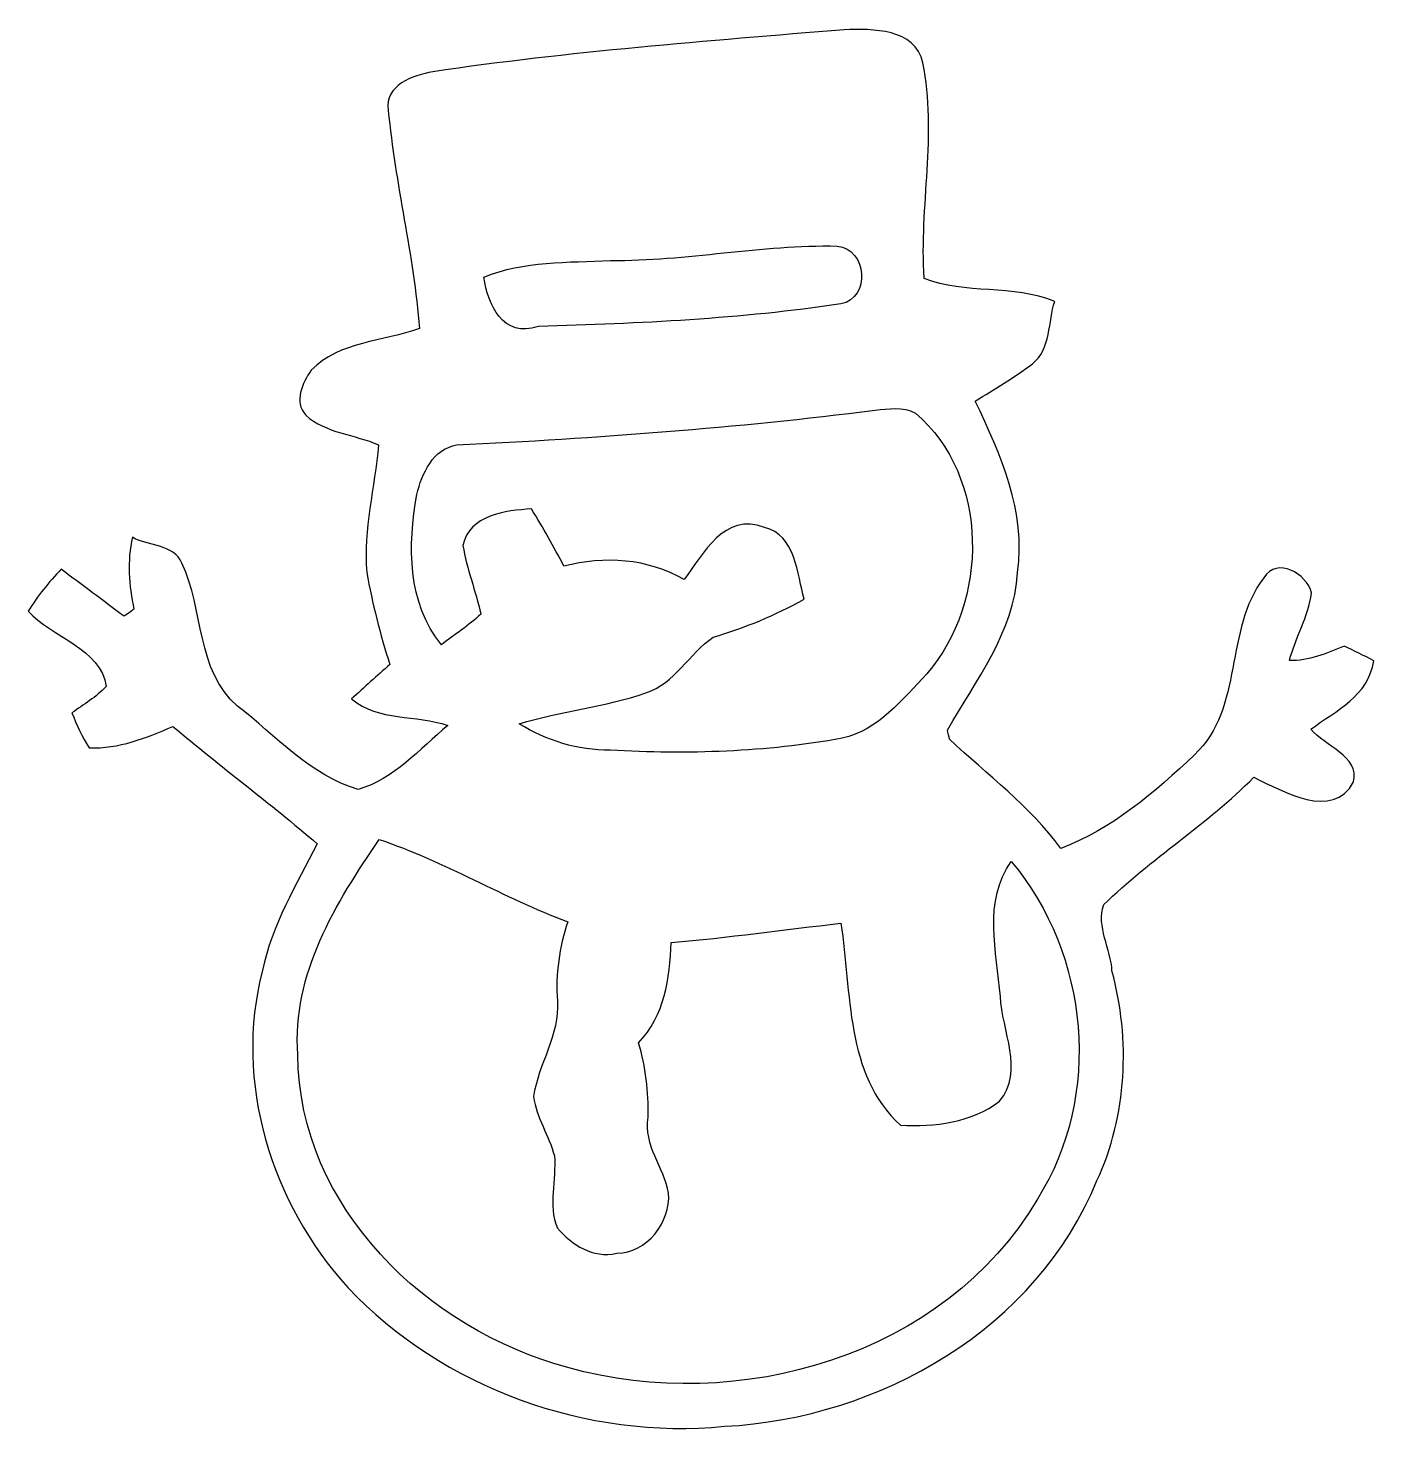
# Model space of a CAD drawing. Header units: centimetres. Extents: x -1.62 to 6.28, y -2.56 to 5.72.
import ezdxf

# ---------------------------------------------------------------- set-up
doc = ezdxf.new("R2010")
doc.units = ezdxf.units.CM
doc.header["$MEASUREMENT"] = 0
doc.layers.add('Camada 1', color=7, linetype='Continuous')

msp = doc.modelspace()

# ---------------------------------------------------------------- linework, layer by layer
at = {"layer": 'Camada 1', "color": 17}
for points, knots in [([(3.16695, 5.71386), (3.33593, 5.71845), (3.58076, 5.72233), (3.62909, 5.51983), (3.62909, 5.51983), (3.71305, 5.10285), (3.60792, 4.67493), (3.63614, 4.25477), (3.63614, 4.25477), (3.8785, 4.15882), (4.15684, 4.21914), (4.40273, 4.11966), (4.40273, 4.11966), (4.36322, 4.0043), (4.38192, 3.83779), (4.27114, 3.75312), (4.27114, 3.75312), (4.1646, 3.67233), (4.04889, 3.60495), (3.936, 3.5344), (3.936, 3.5344), (4.08452, 3.22007), (4.23551, 2.88811), (4.18436, 2.52863), (4.18436, 2.52863), (4.16319, 2.17762), (3.93847, 1.89539), (3.77267, 1.60329), (3.77267, 1.60329), (3.77549, 1.59024), (3.78184, 1.56378), (3.78466, 1.55073), (3.78466, 1.55073), (4.00691, 1.34224), (4.25597, 1.15809), (4.43871, 0.91008), (4.43871, 0.91008), (4.74034, 1.02438), (4.99152, 1.24028), (5.22294, 1.45971), (5.22294, 1.45971), (5.51468, 1.73382), (5.39509, 2.1942), (5.62969, 2.49759), (5.62969, 2.49759), (5.7073, 2.62247), (5.88334, 2.52334), (5.90944, 2.40763), (5.90944, 2.40763), (5.89145, 2.26969), (5.81631, 2.14692), (5.77997, 2.01322), (5.77997, 2.01322), (5.89357, 2.00687), (5.9987, 2.0552), (6.101, 2.09718), (6.101, 2.09718), (6.15921, 2.06931), (6.21707, 2.04039), (6.27527, 2.01146), (6.27527, 2.01146), (6.24493, 1.80473), (6.05514, 1.7183), (5.90592, 1.61), (5.90592, 1.61), (5.986, 1.5091), (6.19131, 1.45266), (6.15709, 1.30096), (6.15709, 1.30096), (6.03433, 1.07025), (5.74223, 1.24699), (5.57078, 1.32707), (5.57078, 1.32707), (5.29878, 1.05225), (4.96541, 0.84905), (4.69024, 0.57988), (4.69024, 0.57988), (4.64438, 0.45324), (4.73399, 0.31777), (4.73857, 0.19077), (4.73857, 0.19077), (4.84793, -0.21281), (4.82677, -0.65837), (4.65038, -1.03937), (4.65038, -1.03937), (4.29937, -1.90508), (3.37368, -2.43566), (2.46457, -2.48082), (2.46457, -2.48082), (1.65459, -2.55984), (0.81286, -2.25857), (0.2523, -1.66625), (0.2523, -1.66625), (-0.19538, -1.17413), (-0.41974, -0.45834), (-0.24759, 0.19395), (-0.24759, 0.19395), (-0.19291, 0.46135), (-0.04862, 0.69701), (0.07309, 0.9376), (0.07309, 0.9376), (-0.20314, 1.17432), (-0.49524, 1.39163), (-0.77393, 1.62517), (-0.77393, 1.62517), (-0.93021, 1.55955), (-1.09214, 1.49182), (-1.26535, 1.50063), (-1.26535, 1.50063), (-1.30768, 1.56308), (-1.33802, 1.63751), (-1.3673, 1.70454), (-1.3673, 1.70454), (-1.29851, 1.75393), (-1.22372, 1.79732), (-1.16552, 1.85976), (-1.16552, 1.85976), (-1.19409, 2.08201), (-1.48795, 2.1501), (-1.62307, 2.3025), (-1.62307, 2.3025), (-1.56733, 2.39069), (-1.50171, 2.47219), (-1.4301, 2.54768), (-1.4301, 2.54768), (-1.30627, 2.45666), (-1.18386, 2.36424), (-1.06039, 2.27181), (-1.06039, 2.27181), (-1.04592, 2.28204), (-1.017, 2.3032), (-1.00253, 2.31379), (-1.00253, 2.31379), (-1.03252, 2.45314), (-1.04345, 2.59636), (-1.011, 2.73642), (-1.011, 2.73642), (-0.92986, 2.68315), (-0.76476, 2.69761), (-0.72137, 2.58331), (-0.72137, 2.58331), (-0.58908, 2.31344), (-0.64023, 1.95501), (-0.39399, 1.74511), (-0.39399, 1.74511), (-0.17068, 1.57048), (0.03534, 1.33695), (0.31368, 1.25651), (0.31368, 1.25651), (0.52182, 1.31402), (0.67669, 1.49464), (0.83932, 1.63116), (0.83932, 1.63116), (0.65341, 1.69678), (0.43468, 1.65339), (0.27523, 1.78674), (0.27523, 1.78674), (0.34896, 1.85553), (0.42481, 1.92185), (0.49924, 1.98959), (0.49924, 1.98959), (0.4435, 2.16633), (0.39623, 2.3466), (0.36448, 2.52898), (0.36448, 2.52898), (0.34226, 2.78228), (0.4114, 3.02781), (0.43363, 3.27758), (0.43363, 3.27758), (0.29428, 3.33931), (0.12248, 3.34637), (0.00641, 3.45185), (0.00641, 3.45185), (-0.06732, 3.53087), (-0.01264, 3.64129), (0.03816, 3.71537), (0.03816, 3.71537), (0.20503, 3.88682), (0.46008, 3.88259), (0.67281, 3.95985), (0.67281, 3.95985), (0.64071, 4.39094), (0.53029, 4.81075), (0.49042, 5.24043), (0.49042, 5.24043), (0.46608, 5.38789), (0.63683, 5.4461), (0.75148, 5.46727), (0.75148, 5.46727), (1.55228, 5.5851), (2.3605, 5.64648), (3.16695, 5.71386), (3.16695, 5.71386), (3.16695, 5.71386), (3.16695, 5.71386), (3.16695, 5.71386)], [0, 0, 0, 0, 0.02, 0.02, 0.02, 0.02, 0.04, 0.04, 0.04, 0.04, 0.06, 0.06, 0.06, 0.06, 0.08, 0.08, 0.08, 0.08, 0.1, 0.1, 0.1, 0.1, 0.12, 0.12, 0.12, 0.12, 0.14, 0.14, 0.14, 0.14, 0.16, 0.16, 0.16, 0.16, 0.18, 0.18, 0.18, 0.18, 0.2, 0.2, 0.2, 0.2, 0.22, 0.22, 0.22, 0.22, 0.24, 0.24, 0.24, 0.24, 0.26, 0.26, 0.26, 0.26, 0.28, 0.28, 0.28, 0.28, 0.3, 0.3, 0.3, 0.3, 0.32, 0.32, 0.32, 0.32, 0.34, 0.34, 0.34, 0.34, 0.36, 0.36, 0.36, 0.36, 0.38, 0.38, 0.38, 0.38, 0.4, 0.4, 0.4, 0.4, 0.42, 0.42, 0.42, 0.42, 0.44, 0.44, 0.44, 0.44, 0.46, 0.46, 0.46, 0.46, 0.48, 0.48, 0.48, 0.48, 0.5, 0.5, 0.5, 0.5, 0.52, 0.52, 0.52, 0.52, 0.54, 0.54, 0.54, 0.54, 0.56, 0.56, 0.56, 0.56, 0.58, 0.58, 0.58, 0.58, 0.6, 0.6, 0.6, 0.6, 0.62, 0.62, 0.62, 0.62, 0.64, 0.64, 0.64, 0.64, 0.66, 0.66, 0.66, 0.66, 0.68, 0.68, 0.68, 0.68, 0.7, 0.7, 0.7, 0.7, 0.72, 0.72, 0.72, 0.72, 0.74, 0.74, 0.74, 0.74, 0.76, 0.76, 0.76, 0.76, 0.78, 0.78, 0.78, 0.78, 0.8, 0.8, 0.8, 0.8, 0.82, 0.82, 0.82, 0.82, 0.84, 0.84, 0.84, 0.84, 0.86, 0.86, 0.86, 0.86, 0.88, 0.88, 0.88, 0.88, 0.9, 0.9, 0.9, 0.9, 0.92, 0.92, 0.92, 0.92, 0.94, 0.94, 0.94, 0.94, 0.96, 0.96, 0.96, 0.96, 1, 1, 1, 1]), ([(1.795, 4.35955), (1.54593, 4.34649), (1.28629, 4.3599), (1.05205, 4.26112), (1.05205, 4.26112), (1.07357, 4.10167), (1.16282, 3.90129), (1.37166, 3.9729), (1.37166, 3.9729), (1.96398, 3.98842), (2.56017, 4.0177), (3.14719, 4.10449), (3.14719, 4.10449), (3.32464, 4.14012), (3.30136, 4.42622), (3.12532, 4.44457), (3.12532, 4.44457), (2.68012, 4.45268), (2.2402, 4.35672), (1.795, 4.35955), (1.795, 4.35955), (1.795, 4.35955), (1.795, 4.35955), (1.795, 4.35955)], [0, 0, 0, 0, 0.1428571, 0.1428571, 0.1428571, 0.1428571, 0.2857143, 0.2857143, 0.2857143, 0.2857143, 0.4285714, 0.4285714, 0.4285714, 0.4285714, 0.5714286, 0.5714286, 0.5714286, 0.5714286, 0.7142857, 0.7142857, 0.7142857, 0.7142857, 1, 1, 1, 1]), ([(3.34757, 3.48184), (2.53265, 3.37671), (1.71209, 3.31815), (0.89188, 3.27722), (0.89188, 3.27722), (0.75324, 3.25429), (0.68621, 3.1093), (0.6587, 2.98618), (0.6587, 2.98618), (0.60437, 2.68914), (0.6019, 2.34977), (0.80298, 2.10494), (0.80298, 2.10494), (0.87954, 2.16492), (0.96315, 2.21713), (1.03335, 2.28451), (1.03335, 2.28451), (1.00442, 2.41997), (0.95115, 2.55015), (0.92857, 2.68703), (0.92857, 2.68703), (0.9642, 2.86835), (1.18328, 2.89199), (1.33074, 2.90222), (1.33074, 2.90222), (1.39847, 2.79251), (1.46233, 2.68032), (1.52159, 2.56532), (1.52159, 2.56532), (1.75866, 2.62776), (2.01231, 2.61047), (2.2275, 2.48806), (2.2275, 2.48806), (2.33827, 2.63623), (2.4628, 2.88458), (2.69811, 2.79286), (2.69811, 2.79286), (2.88226, 2.75053), (2.89178, 2.51558), (2.93129, 2.37305), (2.93129, 2.37305), (2.76267, 2.2771), (2.58345, 2.20443), (2.39754, 2.14939), (2.39754, 2.14939), (2.25643, 2.05379), (2.17353, 1.87811), (2.00313, 1.82307), (2.00313, 1.82307), (1.76183, 1.7377), (1.50254, 1.71795), (1.25877, 1.63998), (1.25877, 1.63998), (1.41964, 1.54473), (1.60308, 1.48229), (1.79253, 1.48723), (1.79253, 1.48723), (2.24655, 1.45971), (2.70693, 1.47523), (3.15531, 1.55602), (3.15531, 1.55602), (3.36627, 1.60329), (3.50985, 1.78639), (3.65202, 1.9349), (3.65202, 1.9349), (4.01608, 2.35612), (4.02173, 3.09272), (3.58464, 3.46384), (3.58464, 3.46384), (3.51091, 3.50477), (3.42659, 3.48819), (3.34757, 3.48184), (3.34757, 3.48184), (3.34757, 3.48184), (3.34757, 3.48184), (3.34757, 3.48184)], [0, 0, 0, 0, 0.05, 0.05, 0.05, 0.05, 0.1, 0.1, 0.1, 0.1, 0.15, 0.15, 0.15, 0.15, 0.2, 0.2, 0.2, 0.2, 0.25, 0.25, 0.25, 0.25, 0.3, 0.3, 0.3, 0.3, 0.35, 0.35, 0.35, 0.35, 0.4, 0.4, 0.4, 0.4, 0.45, 0.45, 0.45, 0.45, 0.5, 0.5, 0.5, 0.5, 0.55, 0.55, 0.55, 0.55, 0.6, 0.6, 0.6, 0.6, 0.65, 0.65, 0.65, 0.65, 0.7, 0.7, 0.7, 0.7, 0.75, 0.75, 0.75, 0.75, 0.8, 0.8, 0.8, 0.8, 0.85, 0.85, 0.85, 0.85, 0.9, 0.9, 0.9, 0.9, 1, 1, 1, 1]), ([(0.43751, 0.96159), (0.18104, 0.58976), (-0.07578, 0.17102), (-0.04051, -0.3003), (-0.04051, -0.3003), (-0.03522, -1.19635), (0.72008, -1.91567), (1.54488, -2.1365), (1.54488, -2.1365), (2.54147, -2.41555), (3.7575, -2.07089), (4.30078, -1.14767), (4.30078, -1.14767), (4.68389, -0.54089), (4.60487, 0.28637), (4.14732, 0.83353), (4.14732, 0.83353), (3.97975, 0.60317), (4.06195, 0.3019), (4.08347, 0.04084), (4.08347, 0.04084), (4.09158, -0.15566), (4.22493, -0.39731), (4.07888, -0.57264), (4.07888, -0.57264), (3.91837, -0.69858), (3.69506, -0.72469), (3.4968, -0.7141), (3.4968, -0.7141), (3.17012, -0.41777), (3.21105, 0.06906), (3.14719, 0.47088), (3.14719, 0.47088), (2.81523, 0.43313), (2.48432, 0.38586), (2.1513, 0.35834), (2.1513, 0.35834), (2.13966, 0.14703), (2.11567, -0.06993), (1.95868, -0.23009), (1.95868, -0.23009), (2.00384, -0.3712), (2.01689, -0.51902), (2.01619, -0.66683), (2.01619, -0.66683), (1.98867, -0.83193), (2.1072, -0.96034), (2.13613, -1.1131), (2.13613, -1.1131), (2.14848, -1.28349), (2.00843, -1.46411), (1.83168, -1.46587), (1.83168, -1.46587), (1.68952, -1.49657), (1.56992, -1.41613), (1.48279, -1.31841), (1.48279, -1.31841), (1.42564, -1.18224), (1.4782, -1.03513), (1.4655, -0.89402), (1.4655, -0.89402), (1.43481, -0.77478), (1.35931, -0.66965), (1.34344, -0.54653), (1.34344, -0.54653), (1.3699, -0.35462), (1.49902, -0.18423), (1.48279, 0.01438), (1.48279, 0.01438), (1.47185, 0.17278), (1.49443, 0.32941), (1.54417, 0.47934), (1.54417, 0.47934), (1.16599, 0.61904), (0.82062, 0.836), (0.43751, 0.96159)], [0, 0, 0, 0, 0.05, 0.05, 0.05, 0.05, 0.1, 0.1, 0.1, 0.1, 0.15, 0.15, 0.15, 0.15, 0.2, 0.2, 0.2, 0.2, 0.25, 0.25, 0.25, 0.25, 0.3, 0.3, 0.3, 0.3, 0.35, 0.35, 0.35, 0.35, 0.4, 0.4, 0.4, 0.4, 0.45, 0.45, 0.45, 0.45, 0.5, 0.5, 0.5, 0.5, 0.55, 0.55, 0.55, 0.55, 0.6, 0.6, 0.6, 0.6, 0.65, 0.65, 0.65, 0.65, 0.7, 0.7, 0.7, 0.7, 0.75, 0.75, 0.75, 0.75, 0.8, 0.8, 0.8, 0.8, 0.85, 0.85, 0.85, 0.85, 0.9, 0.9, 0.9, 0.9, 1, 1, 1, 1])]:
    msp.add_open_spline(points, degree=3, knots=knots, dxfattribs=at)

doc.saveas('drawing.dxf')
